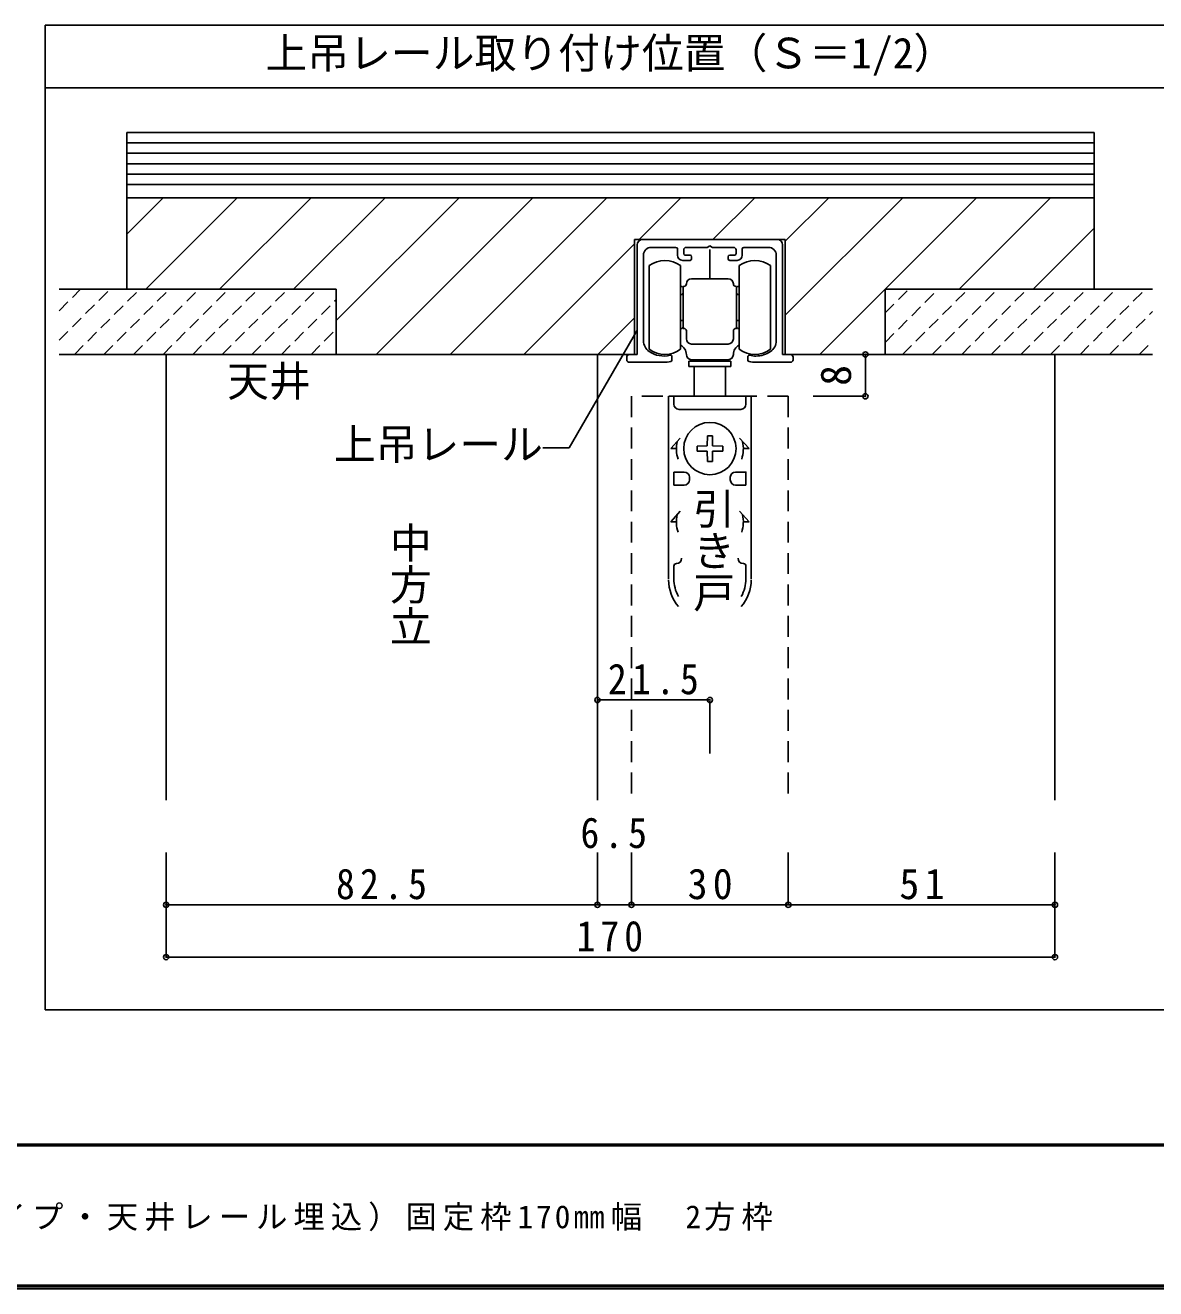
# Model space of a CAD drawing. Units: millimetres on the paper, enlarged 5 times, with parts at other scales. Extents: x -973 to 977, y -718 to 696.
# Drawn here: x -557 to -16, y -701 to -96 of the extents above; entities that cross this region are included whole.
import ezdxf
from ezdxf.enums import TextEntityAlignment as Align

# ---------------------------------------------------------------- set-up
doc = ezdxf.new("R2010")
doc.units = ezdxf.units.MM
doc.header["$LTSCALE"] = 5
doc.header["$PDMODE"] = 32
doc.header["$PDSIZE"] = 2.5
doc.linetypes.add('DASHED1', pattern=[1.8, 1.2, -0.6])
doc.linetypes.add('DASHED2', pattern=[3, 2, -1])
for name, color, linetype in [('0-A_文字', 3, 'Continuous'), ('1-3_仕上げ', 2, 'Continuous'), ('1-4_枠', 3, 'Continuous'), ('1-6_扉', 7, 'Continuous'), ('1-A_文字', 7, 'Continuous'), ('1-B_寸法', 7, 'Continuous'), ('F-1_枠', 6, 'Continuous'), ('F-A_文字', 7, 'Continuous')]:
    doc.layers.add(name, color=color, linetype=linetype)
doc.styles.add('@ＭＳ ゴシック', font='')
doc.styles.add('ＭＳ ゴシック', font='')
doc.styles.get('@ＭＳ ゴシック').set_extended_font_data('@MS Gothic')
doc.styles.get('ＭＳ ゴシック').set_extended_font_data('MS Gothic')

msp = doc.modelspace()

# ---------------------------------------------------------------- linework, layer by layer
at = {"layer": '0-A_文字'}
for p, q in [((-547.048, -126.475), (-6.56, -126.475)), ((-547.048, -567.5), (-6.56, -567.5))]:
    msp.add_line(p, q, dxfattribs=at)
msp.add_lwpolyline([(-547.048, -567.5), (-547.048, -96.475), (-6.56, -96.475)], dxfattribs=at)
at = {"layer": '1-3_仕上げ'}
for p, q in [((-540.485, -253.949), (-470.989, -253.949)), ((-470.989, -253.949), (-408.054, -253.949)), ((-145.554, -253.949), (-17.688, -253.949))]:
    msp.add_line(p, q, dxfattribs=at)
at = {"layer": '1-4_枠'}
for p, q in [((-489.304, -253.949), (-489.304, -467.199)), ((-283.054, -253.949), (-283.054, -467.199)), ((-64.304, -467.199), (-64.304, -253.949))]:
    msp.add_line(p, q, dxfattribs=at)
at = {"layer": '1-6_扉', "color": 3}
for p, q in [((-45.554, -147.699), (-508.054, -147.699)), ((-508.054, -147.699), (-508.054, -222.699)), ((-45.554, -147.699), (-45.554, -222.699)), ((-45.554, -152.699), (-508.054, -152.699)), ((-45.554, -157.699), (-508.054, -157.699)), ((-45.554, -162.699), (-508.054, -162.699)), ((-45.554, -167.699), (-508.054, -167.699)), ((-45.554, -172.699), (-508.054, -172.699)), ((-45.554, -178.949), (-508.054, -178.949)), ((-508.054, -196.34), (-490.663, -178.949)), ((-499.058, -222.699), (-455.308, -178.949)), ((-463.703, -222.699), (-419.953, -178.949)), ((-428.347, -222.699), (-384.597, -178.949)), ((-408.054, -237.761), (-349.242, -178.949)), ((-388.887, -253.949), (-313.887, -178.949)), ((-353.531, -253.949), (-278.531, -178.949)), ((-263.176, -198.949), (-243.176, -178.949)), ((-227.821, -198.949), (-207.821, -178.949)), ((-193.304, -235.143), (-137.11, -178.949)), ((-193.304, -199.788), (-172.465, -178.949)), ((-176.755, -253.949), (-101.755, -178.949)), ((-110.149, -222.699), (-66.399, -178.949)), ((-193.304, -198.949), (-265.304, -198.949)), ((-265.304, -253.949), (-265.304, -198.949)), ((-193.304, -253.949), (-193.304, -198.949)), ((-74.794, -222.699), (-45.554, -193.459)), ((-318.176, -253.949), (-265.304, -201.077)), ((-265.304, -253.949), (-265.304, -203.949)), ((-193.304, -253.949), (-193.304, -203.949)), ((-426.804, -222.699), (-508.054, -222.699)), ((-408.054, -222.699), (-508.054, -222.699)), ((-408.054, -222.699), (-408.054, -253.949)), ((-145.554, -222.699), (-145.554, -253.949)), ((-145.554, -222.699), (-45.554, -222.699)), ((-45.554, -222.699), (-126.804, -222.699)), ((-282.821, -253.949), (-265.304, -236.432)), ((-265.304, -253.949), (-408.054, -253.949)), ((-145.554, -253.949), (-193.304, -253.949))]:
    msp.add_line(p, q, dxfattribs=at)
at = {"layer": '1-6_扉'}
for p, q in [((-261.054, -198.949), (-261.509, -198.949)), ((-261.054, -198.949), (-197.054, -198.949)), ((-264.054, -201.449), (-264.054, -216.126)), ((-257.304, -202.699), (-245.554, -202.699)), ((-244.804, -206.449), (-244.804, -203.449)), ((-241.804, -205.699), (-241.804, -203.949)), ((-240.554, -202.699), (-230.603, -202.699)), ((-230.603, -202.699), (-229.304, -201.949)), ((-229.304, -203.654), (-229.304, -218.147)), ((-216.804, -205.699), (-216.804, -203.949)), ((-213.804, -206.449), (-213.804, -203.449)), ((-201.304, -202.699), (-213.054, -202.699)), ((-194.554, -201.449), (-194.554, -215.553)), ((-264.054, -208.382), (-264.054, -253.949)), ((-261.054, -206.449), (-261.054, -247.377)), ((-258.304, -251.449), (-258.304, -211.449)), ((-243.304, -211.449), (-243.304, -231.449)), ((-238.804, -208.949), (-242.304, -208.949)), ((-238.804, -206.449), (-241.054, -206.449)), ((-238.054, -208.199), (-238.054, -207.199)), ((-220.554, -208.199), (-220.554, -207.199)), ((-219.804, -206.449), (-217.554, -206.449)), ((-219.804, -208.949), (-216.304, -208.949)), ((-215.304, -211.449), (-215.304, -231.449)), ((-200.304, -251.449), (-200.304, -211.449)), ((-197.554, -206.449), (-197.554, -247.377)), ((-194.554, -208.382), (-194.554, -253.949)), ((-243.304, -221.449), (-242.554, -221.449)), ((-242.054, -221.949), (-242.554, -221.449)), ((-242.054, -221.449), (-242.054, -231.449)), ((-241.804, -221.449), (-242.054, -221.449)), ((-238.054, -217.699), (-229.304, -217.699)), ((-220.554, -217.699), (-229.304, -217.699)), ((-216.804, -221.449), (-216.554, -221.449)), ((-216.554, -221.449), (-216.554, -231.449)), ((-216.554, -221.949), (-216.054, -221.449)), ((-215.304, -221.449), (-216.054, -221.449)), ((-243.304, -225.199), (-242.054, -225.199)), ((-242.554, -225.199), (-242.054, -224.699)), ((-216.054, -225.199), (-216.554, -224.699)), ((-215.304, -225.199), (-216.554, -225.199)), ((-243.304, -231.449), (-243.304, -251.449)), ((-242.054, -241.449), (-242.054, -231.449)), ((-216.554, -241.449), (-216.554, -231.449)), ((-215.304, -231.449), (-215.304, -251.449)), ((-243.304, -237.699), (-242.054, -237.699)), ((-243.304, -241.449), (-242.554, -241.449)), ((-242.054, -238.199), (-242.554, -237.699)), ((-242.054, -240.949), (-242.554, -241.449)), ((-241.804, -241.449), (-242.054, -241.449)), ((-216.804, -241.449), (-216.554, -241.449)), ((-216.554, -238.199), (-216.054, -237.699)), ((-215.304, -237.699), (-216.554, -237.699)), ((-216.554, -240.949), (-216.054, -241.449)), ((-215.304, -241.449), (-216.054, -241.449)), ((-264.054, -247.455), (-264.054, -247.636)), ((-240.554, -246.449), (-240.554, -242.699)), ((-218.054, -246.449), (-218.054, -242.699)), ((-238.054, -248.949), (-229.304, -248.949)), ((-220.554, -248.949), (-229.304, -248.949)), ((-269.054, -255.199), (-269.054, -256.449)), ((-267.804, -253.949), (-264.054, -253.949)), ((-267.804, -257.699), (-251.304, -257.699)), ((-247.429, -255.075), (-247.429, -256.614)), ((-239.304, -257.199), (-219.304, -257.199)), ((-239.304, -257.199), (-239.304, -259.699)), ((-219.304, -259.699), (-239.304, -259.699)), ((-229.304, -256.449), (-238.054, -256.449)), ((-236.804, -256.449), (-236.804, -257.199)), ((-236.804, -273.949), (-236.804, -259.699)), ((-229.304, -256.449), (-220.554, -256.449)), ((-221.804, -256.449), (-221.804, -257.199)), ((-221.804, -259.699), (-221.804, -273.949)), ((-219.304, -257.199), (-219.304, -259.699)), ((-211.179, -256.614), (-211.179, -255.075)), ((-190.804, -257.699), (-207.304, -257.699)), ((-190.804, -253.949), (-194.554, -253.949)), ((-189.554, -255.199), (-189.554, -256.449)), ((-249.052, -273.949), (-249.052, -361.199)), ((-248.945, -273.949), (-209.445, -273.949)), ((-246.552, -273.949), (-246.552, -277.699)), ((-212.052, -273.949), (-212.052, -277.699)), ((-209.552, -273.949), (-209.552, -361.199)), ((-244.052, -280.199), (-214.552, -280.199)), ((-243.444, -293.949), (-248.052, -298.949)), ((-230.601, -297.65), (-230.517, -292.824)), ((-228.087, -292.824), (-230.517, -292.824)), ((-228.003, -297.65), (-228.087, -292.824)), ((-215.16, -293.949), (-210.552, -298.949)), ((-245.302, -298.949), (-248.052, -298.949)), ((-230.601, -297.65), (-235.427, -297.734)), ((-235.427, -297.734), (-235.427, -300.164)), ((-230.601, -300.248), (-235.427, -300.164)), ((-230.601, -300.248), (-230.517, -305.074)), ((-228.003, -300.248), (-228.087, -305.074)), ((-228.003, -297.65), (-223.177, -297.734)), ((-228.003, -300.248), (-223.177, -300.164)), ((-223.177, -300.164), (-223.177, -297.734)), ((-213.302, -298.949), (-210.552, -298.949)), ((-230.517, -305.074), (-228.087, -305.074)), ((-241.552, -310.199), (-246.552, -310.199)), ((-246.552, -310.199), (-246.552, -316.449)), ((-239.052, -312.699), (-239.052, -313.949)), ((-219.552, -312.699), (-219.552, -313.949)), ((-241.552, -316.449), (-246.552, -316.449)), ((-217.052, -316.449), (-212.052, -316.449)), ((-243.444, -328.949), (-248.052, -333.949)), ((-215.16, -328.949), (-210.552, -333.949)), ((-245.302, -333.949), (-248.052, -333.949)), ((-213.302, -333.949), (-210.552, -333.949)), ((-246.552, -361.199), (-246.552, -355.199)), ((-212.052, -361.199), (-212.052, -355.199))]:
    msp.add_line(p, q, dxfattribs=at)
at = {"layer": '1-6_扉', "color": 2}
for p, q in [((-408.054, -222.699), (-540.485, -222.699)), ((-145.554, -222.699), (-17.688, -222.699))]:
    msp.add_line(p, q, dxfattribs=at)
at = {"layer": '1-6_扉', "color": 4, "linetype": 'DASHED1'}
for p, q in [((-540.485, -247.141), (-516.043, -222.699)), ((-540.485, -232.999), (-530.185, -222.699)), ((-540.485, -247.141), (-516.043, -222.699)), ((-540.485, -232.999), (-530.185, -222.699)), ((-533.15, -253.949), (-501.9, -222.699)), ((-533.15, -253.949), (-501.9, -222.699)), ((-519.008, -253.949), (-487.758, -222.699)), ((-519.008, -253.949), (-487.758, -222.699)), ((-504.866, -253.949), (-473.616, -222.699)), ((-504.866, -253.949), (-473.616, -222.699)), ((-490.724, -253.949), (-459.474, -222.699)), ((-490.724, -253.949), (-459.474, -222.699)), ((-476.582, -253.949), (-445.332, -222.699)), ((-476.582, -253.949), (-445.332, -222.699)), ((-462.44, -253.949), (-431.19, -222.699)), ((-462.44, -253.949), (-431.19, -222.699)), ((-448.298, -253.949), (-417.048, -222.699)), ((-448.298, -253.949), (-417.048, -222.699)), ((-145.554, -248.19), (-120.063, -222.699)), ((-145.554, -234.048), (-134.205, -222.699)), ((-137.171, -253.949), (-105.921, -222.699)), ((-123.029, -253.949), (-91.779, -222.699)), ((-108.886, -253.949), (-77.636, -222.699)), ((-94.744, -253.949), (-63.494, -222.699)), ((-80.602, -253.949), (-49.352, -222.699)), ((-66.46, -253.949), (-35.21, -222.699)), ((-52.318, -253.949), (-21.068, -222.699)), ((-434.156, -253.949), (-408.054, -227.847)), ((-434.156, -253.949), (-408.054, -227.847)), ((-38.176, -253.949), (-17.688, -233.461)), ((-420.013, -253.949), (-408.054, -241.99)), ((-420.013, -253.949), (-408.054, -241.99)), ((-24.034, -253.949), (-17.688, -247.603))]:
    msp.add_line(p, q, dxfattribs=at)
at = {"layer": '1-6_扉', "color": 4}
for p, q in [((-154.929, -253.949), (-179.929, -253.949)), ((-154.929, -273.949), (-154.929, -253.949)), ((-154.929, -273.949), (-179.929, -273.949)), ((-489.304, -517.199), (-489.304, -492.199)), ((-283.054, -517.199), (-283.054, -492.199)), ((-266.804, -517.199), (-266.804, -492.199)), ((-191.804, -517.199), (-191.804, -492.199)), ((-64.304, -517.199), (-64.304, -492.199)), ((-489.304, -542.199), (-489.304, -517.199)), ((-489.304, -517.199), (-283.054, -517.199)), ((-283.054, -517.199), (-266.804, -517.199)), ((-266.804, -517.199), (-191.804, -517.199)), ((-191.804, -517.199), (-64.304, -517.199)), ((-64.304, -542.199), (-64.304, -517.199)), ((-489.304, -542.199), (-64.304, -542.199))]:
    msp.add_line(p, q, dxfattribs=at)
at = {"layer": '1-6_扉', "linetype": 'DASHED2'}
for p, q in [((-191.804, -273.949), (-266.804, -273.949)), ((-266.804, -273.949), (-266.804, -467.199)), ((-191.804, -273.949), (-191.804, -467.199))]:
    msp.add_line(p, q, dxfattribs=at)
at = {"layer": '1-6_扉'}
for points in [[(-229.304, -201.949), (-228.005, -202.699), (-218.054, -202.699)], [(-217.052, -310.199), (-212.052, -310.199), (-212.052, -316.449)]]:
    msp.add_lwpolyline(points, dxfattribs=at)
at = {"layer": '1-6_扉', "color": 3}
msp.add_lwpolyline([(-126.804, -222.699), (-45.554, -222.699), (-126.804, -222.699)], dxfattribs=at)
at = {"layer": '1-6_扉'}
msp.add_circle((-229.302, -298.949), 12.5, dxfattribs=at)
for centre, radius, start, end in [((-261.554, -201.449), 2.5, 90, 180), ((-197.054, -201.449), 2.5, 0, 90), ((-257.304, -206.449), 3.75, 90, 180), ((-245.554, -203.449), 0.75, 0, 90), ((-240.554, -203.949), 1.25, 90, 180), ((-218.054, -203.949), 1.25, 0, 90), ((-213.054, -203.449), 0.75, 90, 180), ((-201.304, -206.449), 3.75, 0, 90), ((-250.804, -221.449), 12.5, 53.1301, 126.8699), ((-242.304, -206.449), 2.5, 180, 270), ((-241.054, -205.699), 0.75, 180, 270), ((-238.804, -207.199), 0.75, 0, 90), ((-238.804, -208.199), 0.75, 270, 0), ((-219.804, -207.199), 0.75, 90, 180), ((-219.804, -208.199), 0.75, 180, 270), ((-217.554, -205.699), 0.75, 270, 0), ((-216.304, -206.449), 2.5, 270, 0), ((-207.804, -221.449), 12.5, 53.1301, 126.8699), ((-241.804, -220.199), 1.25, 270, 0), ((-238.054, -220.199), 2.5, 90, 180), ((-220.554, -220.199), 2.5, 0, 90), ((-216.804, -220.199), 1.25, 180, 270), ((-241.804, -242.699), 1.25, 0, 90), ((-216.804, -242.699), 1.25, 90, 180), ((-254.804, -247.377), 6.25, 180, 235.9442), ((-238.054, -246.449), 2.5, 180, 270), ((-220.554, -246.449), 2.5, 270, 0), ((-203.804, -247.377), 6.25, 304.0558, 0), ((-250.804, -241.449), 12.5, 233.1301, 306.8699), ((-251.304, -242.199), 12.5, 235.9442, 283.64168), ((-245.554, -253.949), 5, 0, 63.25632), ((-213.054, -253.949), 5, 116.74368, 180), ((-207.804, -241.449), 12.5, 233.1301, 306.8699), ((-207.304, -242.199), 12.5, 270, 304.0558), ((-267.804, -255.199), 1.25, 90, 180), ((-267.804, -256.449), 1.25, 180, 270), ((-251.304, -242.199), 15.5, 270, 282.23163), ((-248.179, -255.075), 0.75, 360, 103.64168), ((-248.179, -256.614), 0.75, 282.23163, 0), ((-238.054, -253.949), 2.5, 180, 270), ((-220.554, -253.949), 2.5, 270, 0), ((-210.429, -255.075), 0.75, 76.35832, 180), ((-210.429, -256.614), 0.75, 180, 257.76837), ((-207.304, -242.199), 15.5, 257.76837, 270), ((-207.304, -242.199), 12.5, 256.35832, 270), ((-190.804, -255.199), 1.25, 0, 90), ((-190.804, -256.449), 1.25, 270, 0), ((-244.052, -277.699), 2.5, 180, 270), ((-214.552, -277.699), 2.5, 270, 0), ((-229.302, -298.949), 16, 167.82427, 198.20996), ((-229.302, -298.949), 16, 341.79004, 12.17573), ((-241.552, -312.699), 2.5, 0, 90), ((-241.552, -313.949), 2.5, 270, 0), ((-217.052, -312.699), 2.5, 90, 180), ((-217.052, -313.949), 2.5, 180, 270), ((-229.302, -333.949), 16, 167.82427, 198.20996), ((-229.302, -333.949), 16, 341.79004, 12.17573), ((-245.302, -355.199), 1.25, 90, 180), ((-245.302, -351.449), 2.5, 270, 0), ((-213.302, -351.449), 2.5, 180, 270), ((-213.302, -355.199), 1.25, 0, 90), ((-229.302, -361.699), 19.75, 180, 220.57136), ((-229.302, -361.199), 17.25, 180, 209.57818), ((-229.302, -361.199), 17.25, 330.3945, 0), ((-229.302, -361.699), 19.75, 319.41052, 0)]:
    msp.add_arc(centre, radius, start, end, dxfattribs=at)
for p in [(-154.929, -253.949), (-154.929, -273.949), (-489.304, -517.199), (-283.054, -517.199), (-266.804, -517.199), (-191.804, -517.199), (-64.304, -517.199), (-489.304, -542.199), (-64.304, -542.199)]:
    msp.add_point(p, dxfattribs=at)
at = {"layer": '1-A_文字'}
msp.add_lwpolyline([(-264.304, -242.699), (-296.596, -298.63), (-309.096, -298.63)], dxfattribs=at)
at = {"layer": '1-B_寸法', "color": 4}
for p, q in [((-283.054, -419.212), (-229.304, -419.212)), ((-283.054, -444.834), (-283.054, -419.834)), ((-229.304, -444.834), (-229.304, -419.834))]:
    msp.add_line(p, q, dxfattribs=at)
at = {"layer": '1-B_寸法'}
for p in [(-283.054, -419.212), (-229.304, -419.212)]:
    msp.add_point(p, dxfattribs=at)
at = {"layer": 'F-1_枠'}
for p, q in [((976.653, -631.667), (-973.347, -631.667)), ((976.653, -632.5), (-973.347, -632.5)), ((976.653, -699.167), (-973.347, -699.167)), ((976.653, -700), (-973.347, -700)), ((976.653, -700.833), (-973.347, -700.833))]:
    msp.add_line(p, q, dxfattribs=at)

# ---------------------------------------------------------------- texts
at = {"layer": '0-A_文字', "color": 7, "style": 'ＭＳ ゴシック'}
msp.add_text('上吊レール取り付け位置（Ｓ＝1/2）', height=14.66, dxfattribs=at).set_placement((-441.804, -121.475), align=Align.BOTTOM_LEFT)
at = {"layer": '1-6_扉'}
for s, rotation, style, p in [('8', 90, 'ＭＳ ゴシック', (-157.429, -268.949)), ('引き戸', 270, '@ＭＳ ゴシック', (-239.304, -317.631))]:
    msp.add_text(s, height=14.66, rotation=rotation, dxfattribs=dict(at, style=style)).set_placement(p, align=Align.BOTTOM_LEFT)
at = {"layer": '1-6_扉', "char_height": 14.66, "attachment_point": 7, "style": 'ＭＳ ゴシック'}
for s, insert in [('\\T1.27;\\W0.9;6.5', (-291.179, -490.259)), ('\\T1.28;\\W0.9;82.5', (-408.054, -514.699)), ('\\T1.27;\\W0.95;30', (-239.929, -514.699)), ('\\T1.27;\\W0.95;51', (-138.679, -514.699)), ('\\T1.27;\\W0.9;170', (-293.054, -539.699))]:
    msp.add_mtext(s, dxfattribs=dict(at, insert=insert))
at = {"layer": '1-A_文字', "style": 'ＭＳ ゴシック'}
for s, p in [('天井', (-460.067, -278.431)), ('上吊レール', (-409.096, -308.63))]:
    msp.add_text(s, height=14.66, dxfattribs=at).set_placement(p, align=Align.BOTTOM_LEFT)
at = {"layer": '1-A_文字', "style": '@ＭＳ ゴシック'}
msp.add_text('中方立', height=14.66, rotation=270, dxfattribs=at).set_placement((-384.304, -333.881), align=Align.BOTTOM_LEFT)
at = {"layer": '1-B_寸法', "insert": (-278.054, -416.712), "char_height": 14.66, "attachment_point": 7, "style": 'ＭＳ ゴシック'}
msp.add_mtext('\\T1.28;\\W0.9;21.5', dxfattribs=at)
at = {"layer": 'F-A_文字', "insert": (-847.938, -673.333), "char_height": 11, "attachment_point": 7, "style": 'ＭＳ ゴシック'}
msp.add_mtext('\\T1.19;ドレタス\u3000H24片引き戸（上吊りタイプ・天井レール埋込）固定枠170㎜幅\u30002方枠', dxfattribs=at)

doc.saveas('drawing.dxf')
